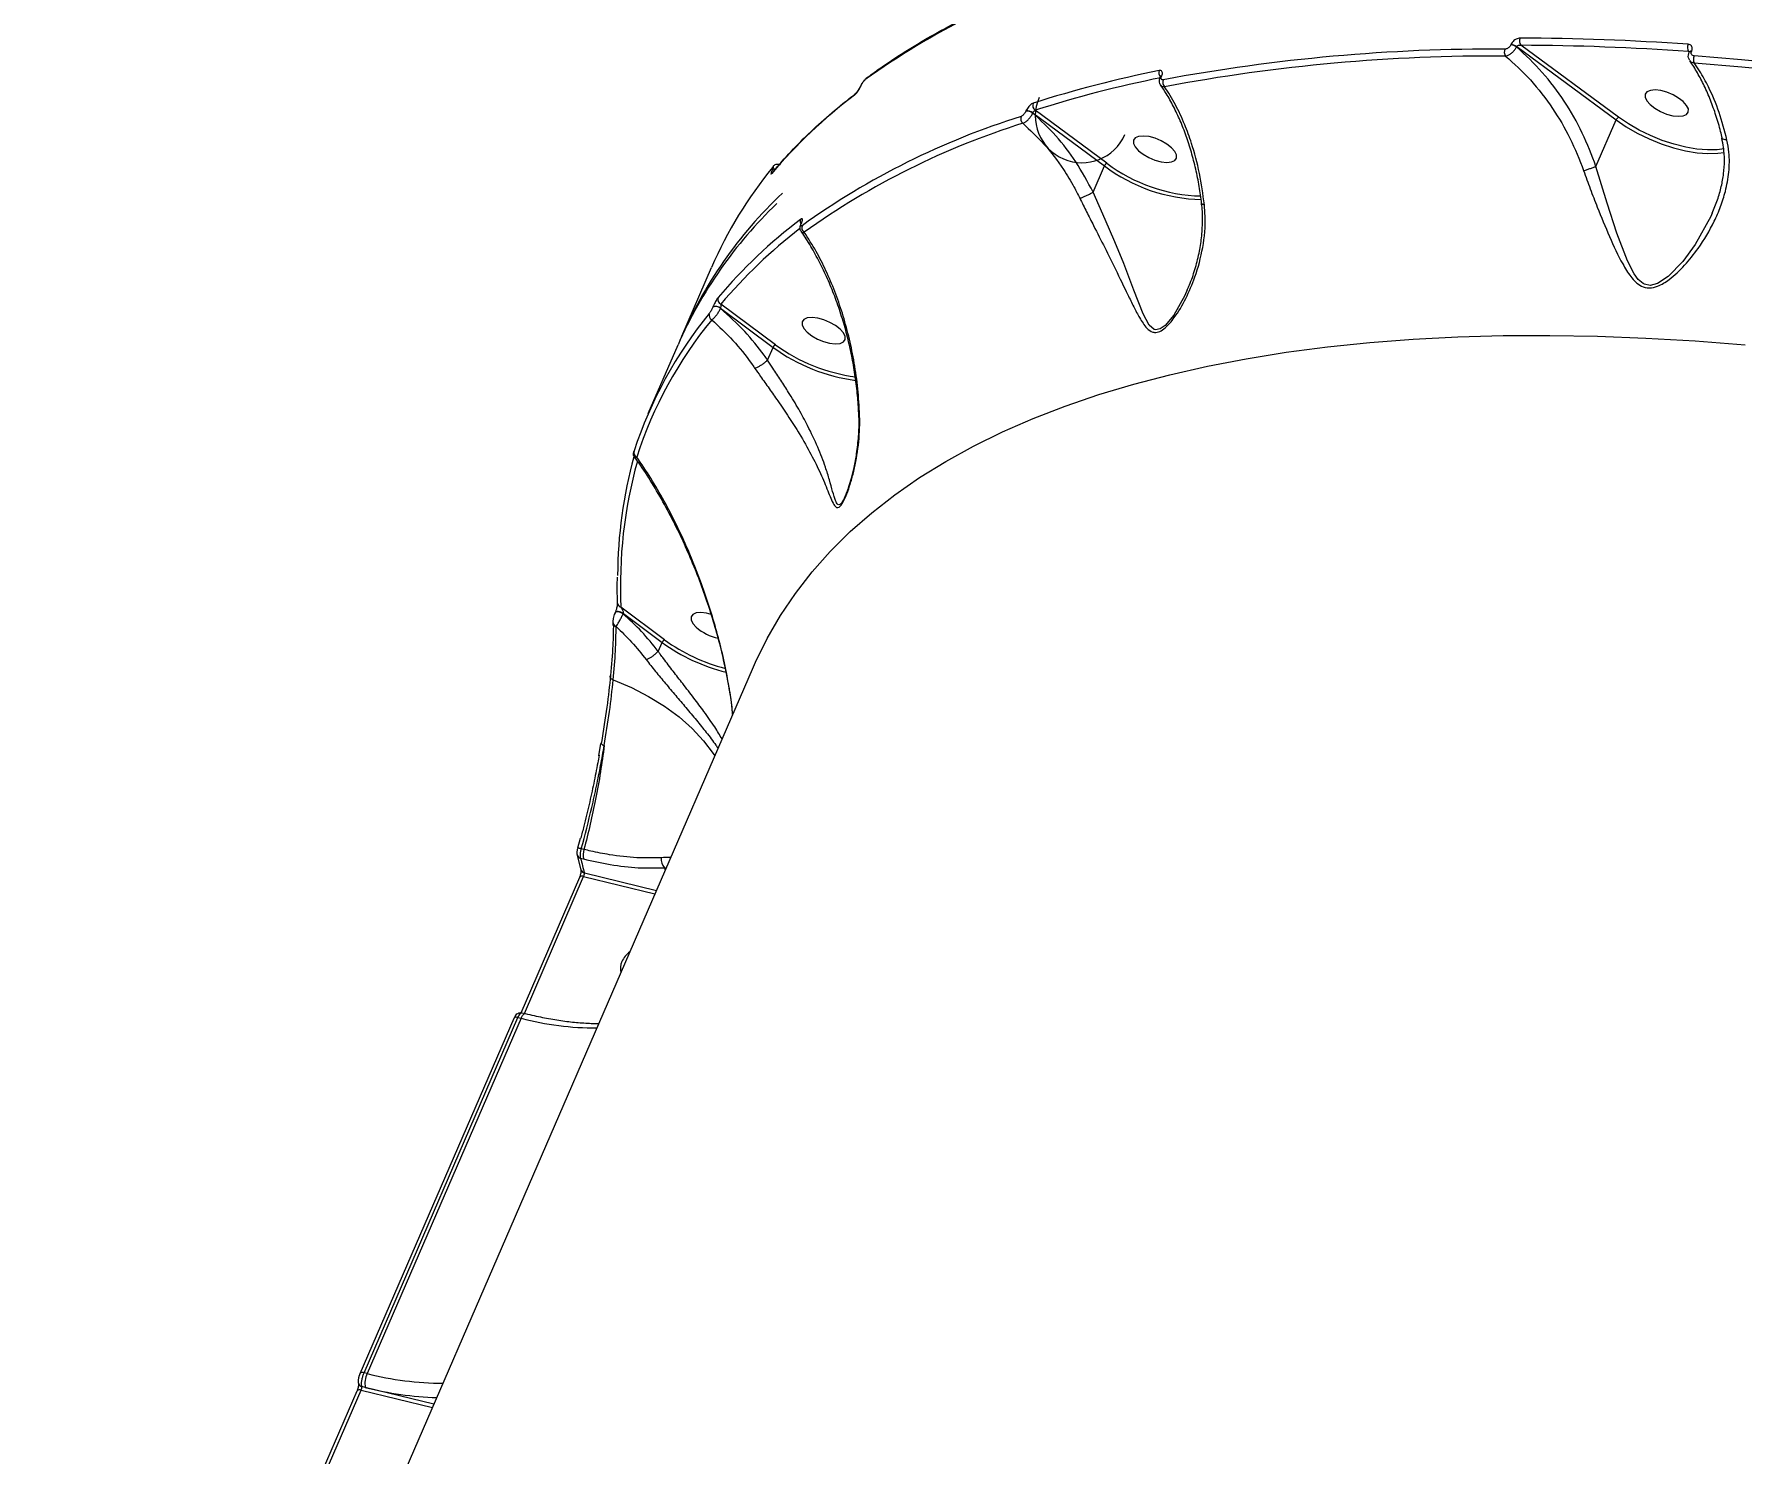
# Model space of a CAD drawing. Header units: millimetres. Extents: x -5517 to 6387, y -5295 to 6147.
# Drawn here: x 2839.9 to 3169.1, y 2253.7 to 2527.4 of the extents above; entities that cross this region are included whole.
import ezdxf

# ---------------------------------------------------------------- set-up
doc = ezdxf.new("R2010")
doc.units = ezdxf.units.MM
for name, color, linetype in [('DIKOM_ОБЪЕКТ', 7, 'Continuous'), ('DIKOM_РАЗМЕР_ЗОНА', 7, 'Continuous'), ('DIKOM_РАЗМЕР_ОБЪЕКТА', 7, 'Continuous')]:
    doc.layers.add(name, color=color, linetype=linetype)
doc.styles.add('style1', font='arial.ttf', dxfattribs={"width": 0.8})
doc.dimstyles.new('1-50', dxfattribs={"dimtxt": 300, "dimasz": 200, "dimexe": 100, "dimexo": 0, "dimgap": 100, "dimtad": 1, "dimtxsty": 'style1', "dimcen": 200, "dimclrd": 7, "dimclre": 7, "dimclrt": 7, "dimadec": 1, "dimazin": 2, "dimtfac": 1, "dimtmove": 0, "dimatfit": 2, "dimfxl": 0, "dimlwd": 25, "dimlwe": 18, "dimarcsym": 0})

# ---------------------------------------------------------------- blocks, each defined once
blk = doc.blocks.new('*D0')
at = {"layer": 'Defpoints', "color": 0, "transparency": 16777216}
for p in [(3079.07, 4135.26), (-4405.35, -2652.69), (-1397.56, -2652.69)]:
    blk.add_point(p, dxfattribs=at)
at = {"layer": 'DIKOM_РАЗМЕР_ОБЪЕКТА', "color": 7, "lineweight": 18, "transparency": 16777216}
for p, q in [((3079.07, 4135.26), (-4505.35, 4135.26)), ((-1397.56, -2652.69), (-4505.35, -2652.69))]:
    blk.add_line(p, q, dxfattribs=at)
at = {"layer": 'DIKOM_РАЗМЕР_ОБЪЕКТА', "color": 7, "lineweight": 25, "transparency": 16777216}
blk.add_line((-4405.35, 3935.26), (-4405.35, -2452.69), dxfattribs=at)
at = {"layer": 'DIKOM_РАЗМЕР_ОБЪЕКТА', "color": 7, "transparency": 16777216}
for points in [[(-4438.68, 3935.26), (-4372.02, 3935.26), (-4405.35, 4135.26)], [(-4438.68, -2452.69), (-4372.02, -2452.69), (-4405.35, -2652.69)]]:
    blk.add_solid(points, dxfattribs=at)
at = {"layer": 'DIKOM_РАЗМЕР_ОБЪЕКТА', "color": 7, "transparency": 16777216, "insert": (-4658.52, 741.29), "char_height": 300, "attachment_point": 5, "rotation": 90, "style": 'style1'}
blk.add_mtext('6800', dxfattribs=at)
blk = doc.blocks.new('*D2')
at = {"layer": 'Defpoints', "color": 0, "transparency": 16777216}
for p in [(4491.49, 3838.97), (-2445.56, 374.31), (4491.49, -4687.8)]:
    blk.add_point(p, dxfattribs=at)
at = {"layer": 'DIKOM_РАЗМЕР_ОБЪЕКТА', "color": 7, "lineweight": 18, "transparency": 16777216}
for p, q in [((4491.49, 3838.97), (4491.49, -4787.8)), ((-2445.56, 374.31), (-2445.56, -4787.8))]:
    blk.add_line(p, q, dxfattribs=at)
at = {"layer": 'DIKOM_РАЗМЕР_ОБЪЕКТА', "color": 7, "lineweight": 25, "transparency": 16777216}
blk.add_line((-2245.56, -4687.8), (4291.49, -4687.8), dxfattribs=at)
at = {"layer": 'DIKOM_РАЗМЕР_ОБЪЕКТА', "color": 7, "transparency": 16777216}
for points in [[(-2245.56, -4654.47), (-2245.56, -4721.14), (-2445.56, -4687.8)], [(4291.49, -4654.47), (4291.49, -4721.14), (4491.49, -4687.8)]]:
    blk.add_solid(points, dxfattribs=at)
at = {"layer": 'DIKOM_РАЗМЕР_ОБЪЕКТА', "color": 7, "transparency": 16777216, "insert": (1022.97, -4434.63), "char_height": 300, "attachment_point": 5, "style": 'style1'}
blk.add_mtext('6900', dxfattribs=at)
blk = doc.blocks.new('*D3')
at = {"layer": 'Defpoints', "color": 0, "transparency": 16777216}
for p in [(6386.85, 4728.17), (-4131.44, -152.69), (6386.85, -5195.35)]:
    blk.add_point(p, dxfattribs=at)
at = {"layer": 'DIKOM_РАЗМЕР_ЗОНА', "color": 7, "lineweight": 18, "transparency": 16777216}
for p, q in [((6386.85, 4728.17), (6386.85, -5295.35)), ((-4131.44, -152.69), (-4131.44, -5295.35))]:
    blk.add_line(p, q, dxfattribs=at)
at = {"layer": 'DIKOM_РАЗМЕР_ЗОНА', "color": 7, "lineweight": 25, "transparency": 16777216}
blk.add_line((-3931.44, -5195.35), (6186.85, -5195.35), dxfattribs=at)
at = {"layer": 'DIKOM_РАЗМЕР_ЗОНА', "color": 7, "transparency": 16777216}
for points in [[(-3931.44, -5162.02), (-3931.44, -5228.69), (-4131.44, -5195.35)], [(6186.85, -5162.02), (6186.85, -5228.69), (6386.85, -5195.35)]]:
    blk.add_solid(points, dxfattribs=at)
at = {"layer": 'DIKOM_РАЗМЕР_ЗОНА', "color": 7, "transparency": 16777216, "insert": (1127.71, -4942.18), "char_height": 300, "attachment_point": 5, "style": 'style1'}
blk.add_mtext('10500', dxfattribs=at)

msp = doc.modelspace()

# ---------------------------------------------------------------- linework, layer by layer
at = {"layer": 'DIKOM_ОБЪЕКТ', "color": 7, "linetype": 'Continuous', "lineweight": 15}
for p, q in [((3124.633, 2525.433), (3124.605, 2525.368)), ((3125.709, 2524.972), (3125.737, 2525.038)), ((3125.737, 2525.038), (3144.905, 2510.905)), ((3145.375, 2511.403), (3126.554, 2525.28)), ((3158.86, 2524.102), (3158.979, 2523.957)), ((3158.979, 2523.955), (3158.999, 2524.001)), ((3159.457, 2524.119), (3159.477, 2524.165)), ((3057.039, 2519.157), (3057.067, 2519.223)), ((3057.273, 2519.31), (3057.302, 2519.376)), ((2999.249, 2517.358), (2999.286, 2517.443)), ((2999.318, 2517.443), (2999.355, 2517.528)), ((3031.136, 2512.618), (3031.116, 2512.573)), ((3032.447, 2512.206), (3032.466, 2512.251)), ((3032.466, 2512.251), (3046.257, 2502.03)), ((3046.727, 2502.527), (3032.907, 2512.77)), ((3141.014, 2501.92), (3144.905, 2510.905)), ((3044.072, 2496.984), (3046.257, 2502.03)), ((2982.237, 2501.285), (2982.225, 2501.258)), ((2987.774, 2490.862), (2987.811, 2490.948)), ((2987.844, 2490.948), (2987.881, 2491.033)), ((2964.786, 2469.208), (2970.527, 2482.462)), ((2970.787, 2474.849), (2970.776, 2474.821)), ((2972.253, 2474.542), (2972.265, 2474.569)), ((2972.265, 2474.569), (2982.381, 2467.032)), ((2982.852, 2467.529), (2972.318, 2475.376)), ((2958.332, 2454.303), (2964.072, 2467.557)), ((2981.324, 2464.594), (2982.381, 2467.032)), ((2981.321, 2464.588), (2981.324, 2464.594)), ((2961.452, 2410.629), (2953.061, 2416.909)), ((2951.55, 2413.431), (2951.544, 2413.899)), ((2951.976, 2415.883), (2951.96, 2415.789)), ((2951.976, 2415.883), (2952.007, 2415.955)), ((2953.485, 2415.648), (2953.516, 2415.72)), ((2953.516, 2415.72), (2960.98, 2410.134)), ((2960.239, 2408.422), (2960.98, 2410.134)), ((2960.235, 2408.416), (2960.239, 2408.422)), ((2862.15, 2136.596), (2978.587, 2405.455)), ((2948.767, 2388.274), (2949.191, 2390.683)), ((2944.726, 2370.524), (2945.234, 2372.402)), ((2945.925, 2370.213), (2945.419, 2370.337)), ((2945.403, 2366.238), (2944.673, 2369.109)), ((2945.288, 2368.519), (2945.837, 2368.385)), ((2933.799, 2338.747), (2945.121, 2364.89)), ((2934.436, 2338.614), (2945.868, 2365.01)), ((2945.868, 2365.01), (2959.611, 2361.64)), ((2959.883, 2362.268), (2946.012, 2365.669)), ((2961.458, 2366.691), (2961.807, 2366.709)), ((2961.458, 2366.691), (2961.605, 2366.244)), ((2902.784, 2269.19), (2932.45, 2337.69)), ((2903.532, 2269.31), (2933.198, 2337.811)), ((2933.804, 2337.662), (2904.138, 2269.162)), ((2933.198, 2337.811), (2933.804, 2337.662)), ((2933.995, 2338.722), (2934.621, 2338.569)), ((2902.784, 2269.19), (2902.78, 2269.178)), ((2904.138, 2269.162), (2903.532, 2269.31)), ((2890.908, 2239.711), (2902.23, 2265.853)), ((2891.546, 2239.577), (2902.978, 2265.973)), ((2902.978, 2265.973), (2916.721, 2262.603)), ((2903.763, 2266.475), (2903.121, 2266.633)), ((2916.993, 2263.231), (2903.763, 2266.475))]:
    msp.add_line(p, q, dxfattribs=at)
at = {"layer": 'DIKOM_ОБЪЕКТ', "color": 7, "linetype": 'Continuous', "lineweight": 15, "flags": 128}
for points in [[(3236.158, 2512.834), (3226.3, 2514.688), (3216.522, 2516.386), (3206.832, 2517.927), (3197.236, 2519.308), (3187.741, 2520.53), (3178.354, 2521.592), (3169.08, 2522.492), (3159.927, 2523.231)], [(3159.976, 2521.887), (3169.109, 2521.15), (3178.362, 2520.252), (3187.729, 2519.193), (3197.203, 2517.973), (3206.778, 2516.595), (3216.446, 2515.058), (3226.202, 2513.363), (3236.039, 2511.513)], [(3151.465, 2513.843), (3152.364, 2513.143), (3153.448, 2512.523), (3154.631, 2512.034), (3155.816, 2511.714), (3156.908, 2511.59), (3157.817, 2511.672), (3158.471, 2511.953), (3158.816, 2512.41), (3158.825, 2513.007), (3158.496, 2513.695), (3157.856, 2514.418), (3156.958, 2515.117), (3155.873, 2515.737), (3154.69, 2516.226), (3153.505, 2516.546), (3152.413, 2516.67), (3151.504, 2516.588), (3150.85, 2516.307), (3150.505, 2515.85), (3150.496, 2515.253), (3150.825, 2514.566), (3151.465, 2513.843)], [(3144.905, 2510.905), (3146.858, 2509.584), (3148.989, 2508.359), (3151.248, 2507.259), (3153.583, 2506.311), (3155.939, 2505.536), (3158.261, 2504.952), (3160.495, 2504.573), (3162.588, 2504.407), (3164.491, 2504.46), (3165.725, 2504.633)], [(3165.711, 2505.351), (3164.366, 2505.153), (3162.521, 2505.102), (3160.491, 2505.262), (3158.325, 2505.63), (3156.074, 2506.196), (3153.789, 2506.948), (3151.525, 2507.868), (3149.334, 2508.934), (3147.268, 2510.121), (3145.375, 2511.403)], [(3052.817, 2504.967), (3053.716, 2504.268), (3054.8, 2503.648), (3055.983, 2503.159), (3057.168, 2502.839), (3058.26, 2502.715), (3059.169, 2502.797), (3059.823, 2503.078), (3060.168, 2503.535), (3060.177, 2504.132), (3059.848, 2504.819), (3059.208, 2505.542), (3058.31, 2506.242), (3057.225, 2506.862), (3056.042, 2507.351), (3054.857, 2507.671), (3053.765, 2507.795), (3052.856, 2507.713), (3052.202, 2507.432), (3051.857, 2506.975), (3051.848, 2506.378), (3052.177, 2505.69), (3052.817, 2504.967)], [(2982.274, 2500.777), (2982.24, 2500.733), (2982.153, 2500.581)], [(2982.403, 2501.936), (2982.371, 2501.893), (2982.289, 2501.747)], [(3163.405, 2492.925), (3163.174, 2492.275), (3160.171, 2486.859), (3157.764, 2483.568), (3154.944, 2480.691), (3152.865, 2479.324), (3151.449, 2478.975), (3150.363, 2479.198), (3150.1, 2479.334), (3149.141, 2480.152), (3148.371, 2481.217), (3147.111, 2483.695), (3145.059, 2489.053), (3143.162, 2494.863), (3142.071, 2498.359), (3141.012, 2501.917), (3141.012, 2501.918), (3141.012, 2501.918)], [(3062.21, 2478.154), (3061.751, 2477.02), (3059.611, 2473.243), (3057.996, 2471.28), (3057.026, 2470.586), (3056.134, 2470.431), (3056.123, 2470.433), (3055.878, 2470.499), (3054.895, 2471.342), (3053.745, 2473.484), (3051.935, 2478.041), (3049.974, 2483.195), (3048.266, 2487.371), (3046.393, 2491.726), (3045.234, 2494.347), (3044.069, 2496.977), (3044.068, 2496.979), (3044.068, 2496.979)], [(2988.941, 2469.97), (2989.839, 2469.27), (2990.924, 2468.65), (2992.106, 2468.161), (2993.292, 2467.841), (2994.383, 2467.717), (2995.293, 2467.799), (2995.947, 2468.08), (2996.292, 2468.537), (2996.3, 2469.134), (2995.971, 2469.822), (2995.332, 2470.545), (2994.433, 2471.244), (2993.349, 2471.864), (2992.166, 2472.354), (2990.98, 2472.673), (2989.889, 2472.797), (2988.979, 2472.715), (2988.326, 2472.434), (2987.98, 2471.977), (2987.972, 2471.38), (2988.301, 2470.693), (2988.941, 2469.97)], [(2978.587, 2405.455), (2978.968, 2406.32), (2981.216, 2410.896), (2983.787, 2415.326), (2986.679, 2419.606), (2989.89, 2423.731), (2993.417, 2427.698), (2997.256, 2431.503), (3001.403, 2435.143), (3005.856, 2438.614), (3010.609, 2441.912), (3015.659, 2445.036), (3021, 2447.981), (3026.628, 2450.746), (3032.538, 2453.327), (3038.723, 2455.723), (3045.178, 2457.93), (3051.898, 2459.948), (3058.875, 2461.773), (3066.104, 2463.405), (3073.578, 2464.842), (3081.29, 2466.082), (3089.232, 2467.125), (3097.397, 2467.969), (3105.778, 2468.613), (3114.366, 2469.058), (3123.154, 2469.302), (3132.134, 2469.346), (3141.298, 2469.189), (3150.636, 2468.831), (3160.14, 2468.273), (3169.801, 2467.516)], [(2951.544, 2413.9), (2951.541, 2413.957), (2951.541, 2413.958)], [(2953.485, 2415.648), (2953.258, 2415.793), (2953.001, 2415.914), (2952.736, 2416), (2952.483, 2416.045), (2952.264, 2416.044), (2952.095, 2415.998), (2951.991, 2415.911), (2951.976, 2415.883)], [(2953.516, 2415.72), (2953.289, 2415.865), (2953.032, 2415.986), (2952.767, 2416.072), (2952.514, 2416.117), (2952.295, 2416.116), (2952.126, 2416.07), (2952.022, 2415.983), (2952.008, 2415.956)], [(2970.455, 2415.555), (2969.58, 2415.775), (2968.488, 2415.898), (2967.579, 2415.817), (2966.925, 2415.536), (2966.58, 2415.078), (2966.571, 2414.482), (2966.9, 2413.794), (2967.54, 2413.071)], [(2951.564, 2402.928), (2951.402, 2402.998), (2951.26, 2403.086), (2951.144, 2403.189), (2951.057, 2403.302), (2951.003, 2403.421), (2950.983, 2403.544), (2950.998, 2403.665), (2951.048, 2403.78)], [(2951.564, 2402.928), (2955.067, 2401.436), (2958.371, 2399.734), (2961.444, 2397.84), (2964.254, 2395.772), (2966.775, 2393.55), (2968.982, 2391.197), (2970.851, 2388.737), (2971.151, 2388.284)], [(2944.774, 2370.511), (2944.772, 2370.511), (2944.768, 2370.512)], [(2945.868, 2365.01), (2945.696, 2365.044), (2945.537, 2365.057), (2945.396, 2365.049), (2945.278, 2365.021), (2945.189, 2364.974), (2945.13, 2364.909), (2945.121, 2364.89)], [(2933.198, 2337.811), (2933.026, 2337.844), (2932.867, 2337.857), (2932.727, 2337.85), (2932.609, 2337.822), (2932.519, 2337.775), (2932.461, 2337.711), (2932.45, 2337.69)], [(2933.804, 2337.662), (2933.95, 2337.964), (2934.103, 2338.215), (2934.258, 2338.404), (2934.409, 2338.526), (2934.549, 2338.574), (2934.62, 2338.569)], [(2903.532, 2269.31), (2903.36, 2269.344), (2903.201, 2269.357), (2903.06, 2269.349), (2902.943, 2269.322), (2902.853, 2269.275), (2902.795, 2269.21), (2902.784, 2269.19)], [(2902.978, 2265.973), (2902.805, 2266.007), (2902.646, 2266.02), (2902.505, 2266.013), (2902.387, 2265.985), (2902.298, 2265.937), (2902.24, 2265.872), (2902.23, 2265.853)]]:
    msp.add_lwpolyline(points, dxfattribs=at)
at = {"layer": 'DIKOM_ОБЪЕКТ', "color": 7, "linetype": 'Continuous', "lineweight": 15}
for centre, radius, start, end in [((3086.687, 2398.002), 148.478, 107.35894, 125.64401), ((3124.504, 2523.346), 2.025, 53.46644, 87.14444), ((3124.532, 2523.411), 2.025, 53.46644, 87.14444), ((3127.657, 2526.113), 1.383, 156.2538, 217.06151), ((3124.634, 2033.812), 492.861, 86.0279, 89.79566), ((3124.8, 2033.615), 491.668, 86.0277, 89.79562), ((3160.128, 2524.876), 1.486, 155.64101, 211.39088), ((3121.503, 2177.208), 347.355, 89.67725, 100.60468), ((3121.636, 2176.641), 346.576, 89.67713, 100.60496), ((3124.75, 2524.002), 1.404, 156.70934, 214.28479), ((3159.342, 2523.675), 0.459, 75.52922, 142.31569), ((3159.362, 2523.723), 0.456, 75.42127, 142.92237), ((3161.329, 2522.61), 1.534, 156.10804, 208.08903), ((3000.88, 2518.357), 0.781, 126.70153, 156.89158), ((3101.998, 2295.408), 229.492, 101.34961, 107.62251), ((3102.217, 2294.575), 228.939, 101.34967, 107.62275), ((3057.985, 2519.955), 1.237, 158.30052, 220.11178), ((3057.298, 2519.015), 0.296, 94.78235, 151.11988), ((3057.326, 2519.083), 0.294, 94.66658, 152.2048), ((3058.722, 2518.171), 1.232, 158.10925, 225.19733), ((3057.287, 2437.25), 98.264, 127.06692, 139.87216), ((2998.775, 2515.353), 0.779, 126.82376, 156.93192), ((2999.441, 2517.273), 0.21, 125.70745, 157.27208), ((2999.49, 2517.347), 0.226, 126.71879, 154.31903), ((3041.942, 2511.633), 9, 156.58356, 336.58356), ((3031.356, 2510.85), 1.74, 51.19994, 97.93303), ((3031.376, 2510.895), 1.74, 51.20145, 97.93153), ((3033.609, 2513.704), 1.169, 158.62385, 233.04398), ((3074.494, 2369.838), 148.484, 107.35948, 125.64386), ((3074.73, 2368.836), 148.153, 107.35914, 125.64393), ((3031.282, 2511.135), 1.17, 158.74172, 229.82047), ((3145.764, 2510.564), 0.925, 114.93951, 158.35139), ((3065.736, 2527.937), 32.413, 233.06085, 268.65221), ((3065.722, 2527.943), 31.73, 233.22738, 268.37362), ((3046.239, 2449.515), 82.571, 140.75941, 156.48317), ((2982.608, 2500.749), 0.637, 75.45463, 126.94745), ((2982.622, 2500.772), 0.642, 74.85743, 126.86323), ((3042.235, 2435.339), 84.527, 133.37891, 156.98947), ((3042.217, 2433.177), 85.374, 133.83696, 156.25246), ((3046.914, 2413.324), 98.253, 127.06619, 139.87289), ((3047.078, 2412.38), 97.763, 127.50938, 139.88099), ((2988.617, 2491.354), 0.996, 158.14544, 211.01838), ((2987.964, 2490.779), 0.207, 125.50539, 156.28279), ((2988.004, 2490.862), 0.21, 125.73451, 157.17042), ((2988.964, 2490.133), 1.065, 159.56945, 237.68844), ((2972.741, 2476.298), 1.015, 159.92096, 245.3821), ((3033.347, 2421.809), 81.744, 140.69628, 162.00356), ((3033.678, 2420.688), 81.566, 140.69674, 162.00339), ((2971.036, 2473.24), 1.005, 159.70847, 241.83187), ((2971.3, 2473.548), 1.377, 46.1779, 112.37185), ((2971.312, 2473.575), 1.377, 46.17583, 112.37392), ((3002.839, 2495.077), 34.713, 233.8895, 262.54968), ((3002.7, 2494.749), 33.689, 233.90149, 262.43014), ((2956.467, 2446.738), 0.924, 159.31655, 246.77663), ((3040.998, 2422.555), 88.596, 164.69198, 179.67054), ((3042.499, 2421.178), 89.54, 164.50171, 182.73224), ((2953.303, 2417.763), 0.887, 184.4369, 254.14144), ((2952.398, 2414.009), 0.86, 187.31539, 250.8822), ((2973.708, 2420.166), 9.401, 229.00181, 258.22359), ((2981.94, 2439.177), 35.817, 234.18279, 256.09206), ((2981.787, 2438.822), 34.761, 234.19722, 255.69168), ((2949.403, 2390.697), 0.17, 131.1171, 185.84684), ((2949.947, 2391.031), 0.796, 206.22203, 261.94133), ((2927.304, 2304.428), 68.353, 74.63219, 75.19209), ((2945.471, 2369.325), 0.827, 195.18595, 257.17362), ((3079.432, 2401.096), 138.043, 193.64994, 194.87043), ((2949.514, 2369.124), 3.751, 163.12168, 191.36909), ((2963.316, 2368.387), 2.516, 174.43018, 222.40276), ((2946.192, 2366.473), 0.823, 196.55978, 257.3769), ((2956.384, 2347.191), 3.449, 155.96301, 192.86388), ((2957.414, 2346.698), 4.591, 125.2578, 155.5686), ((2948.544, 2394.797), 59.006, 255.53358, 269.87666), ((2908.261, 2267.218), 4.558, 154.76012, 189.37428), ((2918.878, 2326.301), 59.01, 255.53434, 269.87636), ((2903.301, 2267.436), 0.823, 196.49321, 257.38279), ((2919.534, 2328.047), 63.559, 255.63328, 268.2114)]:
    msp.add_arc(centre, radius, start, end, dxfattribs=at)
for points, knots in [([(3000.413, 2518.983), (3001.221, 2519.573), (3003.562, 2521.279), (3007.639, 2523.984), (3012.726, 2527.044), (3018.075, 2529.942), (3023.678, 2532.679), (3029.532, 2535.251), (3035.526, 2537.614), (3040.01, 2539.205), (3042.438, 2540.008), (3042.822, 2540.134)], [0, 0, 0, 0, 0.0688579, 0.1994188, 0.330021, 0.4606746, 0.5913705, 0.7221011, 0.8528596, 0.9767795, 1, 1, 1, 1]), ([(3124.605, 2525.368), (3124.558, 2525.279), (3124.465, 2525.102), (3124.234, 2524.865), (3123.965, 2524.683), (3123.694, 2524.576), (3123.532, 2524.563), (3123.46, 2524.558)], [0, 0, 0, 0, 0.2040522, 0.4080034, 0.6135697, 0.8265319, 1, 1, 1, 1]), ([(3126.391, 2526.67), (3126.279, 2526.662), (3126.028, 2526.643), (3125.609, 2526.476), (3125.197, 2526.196), (3124.845, 2525.837), (3124.704, 2525.568), (3124.633, 2525.433)], [0, 0, 0, 0, 0.1742059, 0.3896, 0.595839, 0.7978969, 1, 1, 1, 1]), ([(3125.737, 2525.038), (3125.758, 2525.074), (3125.783, 2525.119), (3125.862, 2525.194), (3125.976, 2525.264), (3126.169, 2525.313), (3126.369, 2525.32), (3126.496, 2525.292), (3126.554, 2525.28)], [0, 0, 0, 0, 0.1445061, 0.1755142, 0.3625658, 0.5709221, 0.8045885, 1, 1, 1, 1]), ([(3159.477, 2524.165), (3159.51, 2524.256), (3159.595, 2524.487), (3159.597, 2524.846), (3159.453, 2525.18), (3159.174, 2525.419), (3158.908, 2525.466), (3158.774, 2525.489)], [0, 0, 0, 0, 0.1407814, 0.3552995, 0.5700469, 0.7849471, 1, 1, 1, 1]), ([(3123.589, 2523.211), (3123.715, 2523.239), (3123.998, 2523.3), (3124.485, 2523.564), (3124.98, 2523.962), (3125.42, 2524.45), (3125.612, 2524.798), (3125.709, 2524.972)], [0, 0, 0, 0, 0.1700794, 0.3808063, 0.5867047, 0.7931097, 1, 1, 1, 1]), ([(3123.589, 2523.211), (3125.221, 2521.733), (3128.529, 2518.737), (3132.661, 2513.327), (3136.167, 2507.443), (3137.807, 2503.244), (3138.637, 2501.118)], [0, 0, 0, 0, 0.2536067, 0.5139746, 0.7539736, 1, 1, 1, 1]), ([(3141.014, 2501.92), (3140.19, 2504.095), (3138.522, 2508.503), (3134.982, 2514.6), (3130.755, 2520.277), (3127.405, 2523.394), (3125.709, 2524.972)], [0, 0, 0, 0, 0.2419682, 0.4901379, 0.7417774, 1, 1, 1, 1]), ([(3159.103, 2522.327), (3159.01, 2522.496), (3158.825, 2522.831), (3158.796, 2523.416), (3158.922, 2523.775), (3158.985, 2523.952)], [0, 0, 0, 0, 0.3395677, 0.674028, 1, 1, 1, 1]), ([(3158.86, 2524.102), (3158.906, 2524.093), (3158.995, 2524.076), (3159.051, 2524.018), (3159.078, 2523.99)], [0, 0, 0, 0, 0.5206785, 1, 1, 1, 1]), ([(3158.995, 2523.997), (3159.006, 2524.023), (3159.032, 2524.084), (3159.025, 2524.113), (3159.028, 2524.101), (3159.028, 2524.1)], [0, 0, 0, 0, 0.3959746, 0.9366767, 1, 1, 1, 1]), ([(3165.341, 2507.356), (3165.247, 2507.784), (3164.915, 2509.301), (3164.172, 2511.768), (3163.123, 2514.723), (3161.923, 2517.486), (3160.583, 2519.997), (3159.63, 2521.605), (3159.102, 2522.295), (3159.09, 2522.31)], [0, 0, 0, 0, 0.0726491, 0.2575505, 0.4429501, 0.6281544, 0.8126406, 0.996022, 1, 1, 1, 1]), ([(3159.109, 2522.321), (3159.112, 2522.314), (3159.173, 2522.165), (3159.461, 2521.981), (3159.804, 2521.919), (3159.976, 2521.887)], [0, 0, 0, 0, 0.0230356, 0.5112981, 1, 1, 1, 1]), ([(3159.927, 2523.231), (3159.838, 2523.247), (3159.659, 2523.278), (3159.473, 2523.439), (3159.377, 2523.662), (3159.378, 2523.902), (3159.434, 2524.058), (3159.457, 2524.119)], [0, 0, 0, 0, 0.214266, 0.4284114, 0.6429114, 0.8577008, 1, 1, 1, 1]), ([(3166.274, 2507.016), (3165.8, 2508.82), (3164.84, 2512.47), (3162.972, 2516.868), (3161.291, 2519.949), (3160.317, 2521.384), (3159.976, 2521.887)], [0, 0, 0, 0, 0.3181914, 0.643964, 0.8752526, 1, 1, 1, 1]), ([(2999.355, 2517.528), (2999.393, 2517.609), (2999.468, 2517.77), (2999.617, 2518.022), (2999.781, 2518.262), (2999.961, 2518.485), (3000.088, 2518.607), (3000.152, 2518.656), (3000.161, 2518.664)], [0, 0, 0, 0, 0.1673328, 0.3344629, 0.5091322, 0.7130778, 0.9577496, 1, 1, 1, 1]), ([(2999.619, 2518.057), (2999.677, 2518.149), (2999.835, 2518.397), (3000.09, 2518.72), (3000.322, 2518.883), (3000.434, 2518.963)], [0, 0, 0, 0, 0.2340139, 0.6270472, 1, 1, 1, 1]), ([(3057.302, 2519.376), (3057.33, 2519.447), (3057.413, 2519.657), (3057.458, 2519.981), (3057.377, 2520.271), (3057.167, 2520.439), (3056.946, 2520.421), (3056.835, 2520.412)], [0, 0, 0, 0, 0.1082871, 0.3204469, 0.5430802, 0.7715795, 1, 1, 1, 1]), ([(3057.122, 2517.621), (3057.086, 2517.661), (3056.951, 2517.811), (3056.866, 2518.169), (3056.868, 2518.641), (3056.943, 2518.98), (3057.038, 2519.153), (3057.041, 2519.158)], [0, 0, 0, 0, 0.0969753, 0.3685555, 0.6512468, 0.989178, 1, 1, 1, 1]), ([(3057.063, 2519.22), (3057.074, 2519.243), (3057.104, 2519.31), (3057.118, 2519.376), (3057.118, 2519.384), (3057.119, 2519.388)], [0, 0, 0, 0, 0.2300713, 0.6549772, 1, 1, 1, 1]), ([(3057.578, 2518.631), (3057.506, 2518.625), (3057.36, 2518.614), (3057.222, 2518.723), (3057.17, 2518.913), (3057.2, 2519.124), (3057.255, 2519.262), (3057.273, 2519.31)], [0, 0, 0, 0, 0.2288209, 0.4578793, 0.6785437, 0.8883403, 1, 1, 1, 1]), ([(2982.274, 2500.777), (2982.874, 2501.48), (2984.608, 2503.516), (2987.689, 2506.773), (2991.61, 2510.496), (2995.177, 2513.548), (2997.479, 2515.333), (2998.302, 2515.972)], [0, 0, 0, 0, 0.1293358, 0.373967, 0.6186896, 0.8635477, 1, 1, 1, 1]), ([(2998.058, 2515.658), (2998.072, 2515.669), (2998.171, 2515.746), (2998.37, 2515.943), (2998.656, 2516.299), (2998.913, 2516.678), (2999.144, 2517.069), (2999.26, 2517.318), (2999.318, 2517.443)], [0, 0, 0, 0, 0.039217, 0.2871967, 0.4951627, 0.6709803, 0.8352832, 1, 1, 1, 1]), ([(2998.309, 2515.977), (2998.311, 2515.979), (2998.32, 2515.986), (2998.415, 2516.072), (2998.588, 2516.268), (2998.816, 2516.575), (2999.026, 2516.913), (2999.169, 2517.178), (2999.225, 2517.306), (2999.245, 2517.354)], [0, 0, 0, 0, 0.0560905, 0.1967628, 0.3852758, 0.6124149, 0.7808341, 0.9188529, 1, 1, 1, 1]), ([(2999.288, 2517.444), (2999.295, 2517.46), (2999.355, 2517.614), (2999.472, 2517.836), (2999.589, 2518.012), (2999.619, 2518.057)], [0, 0, 0, 0, 0.0783894, 0.7676774, 1, 1, 1, 1]), ([(3064.997, 2494.785), (3064.853, 2495.879), (3064.555, 2498.139), (3063.886, 2501.445), (3063.05, 2504.707), (3062.048, 2507.819), (3060.897, 2510.762), (3059.603, 2513.498), (3058.335, 2515.795), (3057.454, 2517.066), (3057.092, 2517.588)], [0, 0, 0, 0, 0.1220128, 0.2519322, 0.382715, 0.5141358, 0.6451703, 0.776587, 0.9081107, 1, 1, 1, 1]), ([(3057.115, 2517.608), (3057.199, 2517.515), (3057.373, 2517.321), (3057.689, 2517.305), (3057.854, 2517.297)], [0, 0, 0, 0, 0.4805136, 1, 1, 1, 1]), ([(3065.526, 2494.54), (3065.244, 2496.58), (3064.673, 2500.709), (3063.292, 2505.831), (3061.697, 2510.218), (3059.986, 2513.938), (3058.568, 2516.172), (3057.854, 2517.297)], [0, 0, 0, 0, 0.2308623, 0.4671764, 0.6265692, 0.8119928, 1, 1, 1, 1]), ([(3031.116, 2512.573), (3031.087, 2512.51), (3031.013, 2512.353), (3030.843, 2512.098), (3030.625, 2511.846), (3030.394, 2511.649), (3030.259, 2511.589), (3030.192, 2511.559)], [0, 0, 0, 0, 0.1422809, 0.3570946, 0.5715706, 0.7857183, 1, 1, 1, 1]), ([(3030.527, 2510.241), (3030.665, 2510.298), (3030.94, 2510.412), (3031.416, 2510.794), (3031.871, 2511.282), (3032.227, 2511.778), (3032.384, 2512.084), (3032.447, 2512.206)], [0, 0, 0, 0, 0.2142515, 0.4283367, 0.6427424, 0.8576369, 1, 1, 1, 1]), ([(3032.521, 2514.13), (3032.419, 2514.086), (3032.216, 2513.997), (3031.869, 2513.702), (3031.542, 2513.325), (3031.289, 2512.944), (3031.179, 2512.711), (3031.136, 2512.618)], [0, 0, 0, 0, 0.2150434, 0.4299864, 0.6447203, 0.8592199, 1, 1, 1, 1]), ([(3044.072, 2496.984), (3043.006, 2498.964), (3040.921, 2502.841), (3036.975, 2507.993), (3033.968, 2510.79), (3032.447, 2512.206)], [0, 0, 0, 0, 0.3403187, 0.666049, 1, 1, 1, 1]), ([(3032.466, 2512.251), (3032.481, 2512.282), (3032.517, 2512.36), (3032.598, 2512.489), (3032.703, 2512.618), (3032.812, 2512.721), (3032.875, 2512.754), (3032.907, 2512.77)], [0, 0, 0, 0, 0.1406979, 0.3552442, 0.5699384, 0.7849769, 1, 1, 1, 1]), ([(3030.527, 2510.241), (3031.93, 2508.936), (3034.77, 2506.293), (3037.981, 2502.022), (3040.174, 2498.444), (3041.144, 2496.525), (3041.515, 2495.792)], [0, 0, 0, 0, 0.3247068, 0.6574787, 0.8690031, 1, 1, 1, 1]), ([(3138.637, 2501.118), (3139.058, 2499.941), (3139.907, 2497.57), (3141.573, 2493.278), (3143.625, 2488.311), (3145.699, 2483.829), (3147.414, 2481.013), (3148.632, 2479.612), (3149.778, 2478.742), (3151.252, 2478.368), (3153.17, 2478.812), (3155.554, 2480.305), (3158.193, 2482.842), (3161.18, 2486.586), (3163.469, 2490.433), (3165.084, 2494.176), (3166.091, 2497.341), (3166.724, 2500.846), (3166.794, 2504.186), (3166.419, 2506.231), (3166.274, 2507.016)], [0, 0, 0, 0, 0.0563549, 0.113614, 0.2103714, 0.3099847, 0.3619809, 0.3883026, 0.4153394, 0.445739, 0.474099, 0.5167982, 0.5802335, 0.6452968, 0.7405615, 0.7897119, 0.8388451, 0.8993615, 0.9613626, 1, 1, 1, 1]), ([(3163.438, 2492.918), (3163.789, 2493.759), (3164.495, 2495.447), (3165.207, 2497.997), (3165.675, 2500.542), (3165.821, 2503.065), (3165.714, 2505.363), (3165.404, 2506.775), (3165.277, 2507.354)], [0, 0, 0, 0, 0.1805222, 0.3623232, 0.529179, 0.7047134, 0.8790244, 1, 1, 1, 1]), ([(3166.274, 2507.016), (3166.242, 2507.018), (3166.114, 2507.025), (3165.836, 2507.063), (3165.519, 2507.168), (3165.441, 2507.307), (3165.404, 2507.374)], [0, 0, 0, 0, 0.0684509, 0.2680984, 0.6503402, 1, 1, 1, 1]), ([(2982.407, 2501.933), (2982.427, 2501.96), (2982.492, 2502.047), (2982.657, 2502.197), (2982.944, 2502.352), (2983.285, 2502.403), (2983.6, 2502.36), (2983.76, 2502.249), (2983.82, 2502.207)], [0, 0, 0, 0, 0.0811337, 0.2662343, 0.4630236, 0.6589593, 0.8729996, 1, 1, 1, 1]), ([(3046.727, 2502.527), (3046.716, 2502.523), (3046.694, 2502.516), (3046.635, 2502.488), (3046.545, 2502.425), (3046.431, 2502.31), (3046.327, 2502.172), (3046.28, 2502.077), (3046.257, 2502.03)], [0, 0, 0, 0, 0.0701223, 0.1413519, 0.3559558, 0.570624, 0.7853004, 1, 1, 1, 1]), ([(2982.225, 2501.258), (2982.199, 2501.197), (2982.114, 2500.998), (2982.01, 2500.71), (2981.965, 2500.49), (2982.007, 2500.427), (2982.105, 2500.53), (2982.153, 2500.581)], [0, 0, 0, 0, 0.0931525, 0.3039228, 0.5302463, 0.7651837, 1, 1, 1, 1]), ([(2982.289, 2501.747), (2982.321, 2501.782), (2982.386, 2501.852), (2982.414, 2501.81), (2982.383, 2501.661), (2982.312, 2501.463), (2982.254, 2501.326), (2982.237, 2501.285)], [0, 0, 0, 0, 0.2336446, 0.467288, 0.6955282, 0.9086886, 1, 1, 1, 1]), ([(2982.272, 2500.774), (2982.271, 2500.773), (2982.269, 2500.771), (2982.274, 2500.777), (2982.277, 2500.781)], [0, 0, 0, 0, 0.3490578, 1, 1, 1, 1]), ([(3138.637, 2501.118), (3138.696, 2501.136), (3138.867, 2501.189), (3139.255, 2501.314), (3139.82, 2501.501), (3140.468, 2501.722), (3140.831, 2501.853), (3141.012, 2501.918)], [0, 0, 0, 0, 0.0873359, 0.2536191, 0.5024067, 0.7512232, 1, 1, 1, 1]), ([(3141.012, 2501.918), (3141.012, 2501.918), (3141.013, 2501.918), (3141.013, 2501.919), (3141.014, 2501.92), (3141.014, 2501.92)], [0, 0, 0, 0, 0.3834146, 0.8929716, 1, 1, 1, 1]), ([(3041.515, 2495.792), (3041.538, 2495.798), (3041.63, 2495.825), (3041.887, 2495.911), (3042.347, 2496.093), (3042.955, 2496.371), (3043.566, 2496.682), (3043.901, 2496.88), (3044.068, 2496.979)], [0, 0, 0, 0, 0.0381138, 0.14919, 0.3619099, 0.5746039, 0.7872973, 1, 1, 1, 1]), ([(3041.515, 2495.792), (3041.948, 2494.92), (3042.822, 2493.159), (3044.456, 2489.952), (3046.36, 2486.205), (3048.601, 2481.687), (3050.422, 2477.898), (3051.904, 2474.838), (3053.084, 2472.602), (3054.223, 2470.824), (3055.261, 2470.045), (3056.115, 2469.882), (3056.916, 2470.023), (3058.274, 2470.961), (3060.075, 2473.096), (3062.035, 2476.451), (3063.962, 2480.99), (3065.378, 2486.317), (3065.814, 2491.055), (3065.586, 2493.814), (3065.526, 2494.54)], [0, 0, 0, 0, 0.0440625, 0.0889572, 0.1624871, 0.2382056, 0.3352455, 0.3852649, 0.4352597, 0.4935511, 0.5321346, 0.5402096, 0.5665597, 0.5927406, 0.6382717, 0.7076013, 0.7787233, 0.8710035, 0.9660347, 1, 1, 1, 1]), ([(3044.068, 2496.979), (3044.069, 2496.98), (3044.07, 2496.981), (3044.071, 2496.983), (3044.072, 2496.984)], [0, 0, 0, 0, 0.6156322, 1, 1, 1, 1]), ([(3062.229, 2478.148), (3062.374, 2478.459), (3062.952, 2479.701), (3063.737, 2482.061), (3064.529, 2485.1), (3065.039, 2488.224), (3065.203, 2491.304), (3065.169, 2493.519), (3064.987, 2494.65), (3064.967, 2494.769)], [0, 0, 0, 0, 0.0610647, 0.2441536, 0.4363404, 0.6128015, 0.8002337, 0.9789887, 1, 1, 1, 1]), ([(3065.526, 2494.54), (3065.475, 2494.549), (3065.326, 2494.573), (3065.118, 2494.644), (3064.981, 2494.721), (3065.01, 2494.781), (3065.012, 2494.786)], [0, 0, 0, 0, 0.1661803, 0.4828742, 0.9565472, 1, 1, 1, 1]), ([(2987.784, 2489.417), (2987.741, 2489.477), (2987.636, 2489.624), (2987.576, 2489.904), (2987.576, 2490.225), (2987.641, 2490.539), (2987.746, 2490.777), (2987.797, 2490.892)], [0, 0, 0, 0, 0.1328747, 0.3268358, 0.5192038, 0.7682125, 1, 1, 1, 1]), ([(2987.881, 2491.033), (2987.904, 2491.09), (2987.986, 2491.286), (2988.062, 2491.564), (2988.059, 2491.789), (2987.949, 2491.882), (2987.784, 2491.78), (2987.693, 2491.724)], [0, 0, 0, 0, 0.0796308, 0.2756946, 0.4707609, 0.7105423, 1, 1, 1, 1]), ([(2987.966, 2490.504), (2987.905, 2490.468), (2987.796, 2490.403), (2987.727, 2490.466), (2987.727, 2490.609), (2987.776, 2490.785), (2987.828, 2490.91), (2987.844, 2490.948)], [0, 0, 0, 0, 0.3025258, 0.534638, 0.7254603, 0.9170659, 1, 1, 1, 1]), ([(2998.863, 2454.734), (2998.853, 2455.002), (2998.8, 2456.481), (2998.53, 2459.153), (2998.047, 2462.756), (2997.37, 2466.356), (2996.517, 2469.941), (2995.483, 2473.482), (2994.275, 2476.951), (2992.896, 2480.314), (2991.361, 2483.538), (2989.669, 2486.539), (2988.466, 2488.496), (2987.803, 2489.373), (2987.778, 2489.405)], [0, 0, 0, 0, 0.0193133, 0.1065472, 0.1961139, 0.2882711, 0.3831408, 0.480673, 0.5806131, 0.6826367, 0.7867403, 0.8913504, 0.9959956, 1, 1, 1, 1]), ([(2987.796, 2489.42), (2987.838, 2489.361), (2987.944, 2489.209), (2988.19, 2489.195), (2988.367, 2489.228), (2988.395, 2489.233)], [0, 0, 0, 0, 0.3491263, 0.895784, 1, 1, 1, 1]), ([(2987.808, 2490.944), (2987.825, 2490.984), (2987.869, 2491.084), (2987.899, 2491.178), (2987.909, 2491.234), (2987.908, 2491.222), (2987.908, 2491.22)], [0, 0, 0, 0, 0.2548382, 0.6347912, 0.9448245, 1, 1, 1, 1]), ([(2999.047, 2454.624), (2998.936, 2456.318), (2998.712, 2459.726), (2997.976, 2464.593), (2996.994, 2469.25), (2995.772, 2473.647), (2994.309, 2477.87), (2992.615, 2481.858), (2990.661, 2485.723), (2989.171, 2488.031), (2988.395, 2489.233)], [0, 0, 0, 0, 0.1236845, 0.2488958, 0.368955, 0.4907434, 0.6125461, 0.7380569, 0.8635697, 1, 1, 1, 1]), ([(2971.788, 2476.647), (2971.739, 2476.584), (2971.635, 2476.448), (2971.427, 2476.113), (2971.199, 2475.704), (2970.973, 2475.262), (2970.849, 2474.986), (2970.787, 2474.849)], [0, 0, 0, 0, 0.1890134, 0.4045321, 0.6068517, 0.803392, 1, 1, 1, 1]), ([(2970.776, 2474.821), (2970.734, 2474.728), (2970.649, 2474.54), (2970.496, 2474.239), (2970.34, 2473.958), (2970.197, 2473.726), (2970.126, 2473.632), (2970.093, 2473.588)], [0, 0, 0, 0, 0.1951544, 0.3900959, 0.5932893, 0.8111246, 1, 1, 1, 1]), ([(2970.561, 2472.354), (2970.655, 2472.418), (2970.856, 2472.555), (2971.231, 2472.948), (2971.619, 2473.448), (2971.981, 2474.002), (2972.162, 2474.361), (2972.253, 2474.542)], [0, 0, 0, 0, 0.1847789, 0.398805, 0.6012662, 0.7990204, 1, 1, 1, 1]), ([(2970.561, 2472.354), (2971.952, 2471.058), (2974.68, 2468.516), (2977.317, 2465.211), (2978.619, 2463.347), (2978.826, 2463.05)], [0, 0, 0, 0, 0.4665343, 0.9150088, 1, 1, 1, 1]), ([(2981.324, 2464.594), (2981.107, 2464.9), (2979.73, 2466.837), (2976.845, 2470.393), (2973.839, 2473.109), (2972.253, 2474.542)], [0, 0, 0, 0, 0.0814766, 0.5156607, 1, 1, 1, 1]), ([(2972.265, 2474.569), (2972.279, 2474.606), (2972.298, 2474.654), (2972.327, 2474.764), (2972.351, 2474.903), (2972.361, 2475.085), (2972.35, 2475.25), (2972.329, 2475.335), (2972.318, 2475.376)], [0, 0, 0, 0, 0.1270994, 0.1626178, 0.3403769, 0.5453725, 0.7831127, 1, 1, 1, 1]), ([(2982.852, 2467.529), (2982.843, 2467.526), (2982.821, 2467.519), (2982.762, 2467.492), (2982.669, 2467.428), (2982.554, 2467.312), (2982.451, 2467.174), (2982.404, 2467.08), (2982.381, 2467.032)], [0, 0, 0, 0, 0.053633, 0.1414493, 0.3561285, 0.5707235, 0.785364, 1, 1, 1, 1]), ([(2978.826, 2463.05), (2978.841, 2463.053), (2978.962, 2463.075), (2979.254, 2463.171), (2979.765, 2463.423), (2980.33, 2463.774), (2980.884, 2464.182), (2981.175, 2464.453), (2981.321, 2464.588)], [0, 0, 0, 0, 0.025965, 0.2095728, 0.4071848, 0.6047915, 0.8023867, 1, 1, 1, 1]), ([(2978.826, 2463.05), (2979.202, 2462.513), (2980.113, 2461.213), (2981.633, 2459.084), (2983.504, 2456.428), (2985.502, 2453.487), (2987.704, 2450.011), (2989.788, 2446.344), (2991.596, 2442.635), (2992.754, 2439.842), (2993.519, 2437.889), (2994.049, 2436.734), (2994.543, 2436.097), (2995.088, 2436.128), (2995.72, 2436.866), (2996.447, 2438.34), (2997.167, 2440.301), (2998.05, 2443.368), (2998.843, 2447.546), (2999.141, 2451.633), (2999.067, 2454.014), (2999.047, 2454.624)], [0, 0, 0, 0, 0.0311464, 0.0753845, 0.1207357, 0.1821166, 0.2453865, 0.3302598, 0.41761, 0.5065781, 0.5523803, 0.5980994, 0.6383974, 0.6670928, 0.6962055, 0.7286733, 0.7668139, 0.8059872, 0.8877655, 0.9712471, 1, 1, 1, 1]), ([(2996.368, 2438.535), (2996.175, 2438.108), (2995.823, 2437.328), (2995.448, 2436.868), (2995.127, 2436.643), (2994.779, 2436.699), (2994.36, 2437.581), (2993.871, 2439.196), (2993.263, 2441.446), (2992.394, 2444.302), (2991.062, 2447.742), (2989.301, 2451.523), (2987.359, 2455.082), (2985.596, 2458.031), (2983.887, 2460.689), (2982.533, 2462.788), (2981.637, 2464.061), (2981.321, 2464.588), (2981.321, 2464.588)], [0, 0, 0, 0, 0.0374286, 0.0683633, 0.0744684, 0.1115035, 0.1654576, 0.2491209, 0.3333425, 0.4174445, 0.5390061, 0.6604015, 0.7476541, 0.8347773, 0.8964025, 0.9579815, 0.9999683, 1, 1, 1, 1]), ([(2996.456, 2438.739), (2996.51, 2438.866), (2996.698, 2439.299), (2997.063, 2440.348), (2997.536, 2441.915), (2998.051, 2444.05), (2998.553, 2446.73), (2998.894, 2449.871), (2999.015, 2452.616), (2998.898, 2454.232), (2998.862, 2454.727)], [0, 0, 0, 0, 0.0314597, 0.1079279, 0.2169845, 0.3445983, 0.5114043, 0.7139343, 0.9124674, 1, 1, 1, 1]), ([(2998.887, 2454.735), (2998.883, 2454.73), (2998.858, 2454.7), (2998.933, 2454.663), (2999.021, 2454.633), (2999.047, 2454.624)], [0, 0, 0, 0, 0.0992181, 0.7230342, 1, 1, 1, 1]), ([(2955.661, 2445.869), (2955.636, 2445.899), (2955.56, 2445.992), (2955.497, 2446.173), (2955.463, 2446.371), (2955.465, 2446.528), (2955.48, 2446.642), (2955.503, 2446.751), (2955.531, 2446.854), (2955.563, 2446.951), (2955.578, 2446.998)], [0, 0, 0, 0, 0.071676, 0.2199114, 0.3462806, 0.4481182, 0.533439, 0.6330675, 0.8240606, 1, 1, 1, 1]), ([(2955.661, 2445.882), (2955.668, 2445.862), (2955.707, 2445.755), (2955.873, 2445.774), (2956.049, 2445.862), (2956.102, 2445.889)], [0, 0, 0, 0, 0.1320383, 0.7349762, 1, 1, 1, 1]), ([(2974.627, 2396.311), (2974.562, 2396.92), (2974.366, 2398.768), (2973.851, 2401.89), (2973.078, 2405.812), (2972.088, 2410.004), (2970.876, 2414.351), (2969.454, 2418.751), (2967.838, 2423.136), (2966.017, 2427.522), (2963.98, 2431.909), (2961.75, 2436.255), (2959.354, 2440.416), (2957.324, 2443.644), (2956.063, 2445.366), (2955.677, 2445.892)], [0, 0, 0, 0, 0.030062, 0.0912986, 0.1585012, 0.2331406, 0.3139065, 0.3965076, 0.4823711, 0.571682, 0.6646216, 0.7620865, 0.8608986, 0.9574821, 1, 1, 1, 1]), ([(2974.59, 2396.226), (2974.563, 2396.571), (2974.396, 2398.699), (2973.767, 2402.442), (2972.779, 2407.432), (2971.145, 2413.874), (2968.919, 2420.801), (2966.221, 2427.565), (2963.786, 2432.855), (2961.389, 2437.461), (2958.843, 2441.847), (2957.016, 2444.542), (2956.102, 2445.889)], [0, 0, 0, 0, 0.016803, 0.1036768, 0.1898169, 0.2759787, 0.4511577, 0.5834975, 0.6869948, 0.7904945, 0.8952483, 1, 1, 1, 1]), ([(2996.462, 2438.737), (2996.455, 2438.72), (2996.427, 2438.639), (2996.394, 2438.581), (2996.368, 2438.535)], [0, 0, 0, 0, 0.2185119, 1, 1, 1, 1]), ([(2952.419, 2417.694), (2952.382, 2418.66), (2952.316, 2420.36), (2952.356, 2422.025), (2952.373, 2422.744)], [0, 0, 0, 0, 0.5685615, 1, 1, 1, 1]), ([(2952.007, 2415.957), (2952.01, 2415.961), (2952.039, 2416.025), (2952.11, 2416.211), (2952.205, 2416.499), (2952.299, 2416.845), (2952.378, 2417.227), (2952.419, 2417.522), (2952.419, 2417.687), (2952.419, 2417.692), (2952.419, 2417.692)], [0, 0, 0, 0, 0.0087864, 0.1183862, 0.2412095, 0.3896833, 0.5775805, 0.8117381, 0.9942042, 1, 1, 1, 1]), ([(2953.516, 2415.72), (2953.523, 2415.74), (2953.538, 2415.784), (2953.544, 2415.899), (2953.515, 2416.086), (2953.416, 2416.357), (2953.259, 2416.647), (2953.125, 2416.825), (2953.061, 2416.909)], [0, 0, 0, 0, 0.0437548, 0.0954835, 0.2159547, 0.4188288, 0.7241023, 1, 1, 1, 1]), ([(2951.594, 2413.711), (2951.58, 2412.387), (2951.551, 2409.525), (2951.224, 2405.788), (2951.048, 2403.78)], [0, 0, 0, 0, 0.4624289, 1, 1, 1, 1]), ([(2951.548, 2413.958), (2951.546, 2414.013), (2951.538, 2414.26), (2951.608, 2414.684), (2951.748, 2415.252), (2951.877, 2415.666), (2951.968, 2415.849), (2951.994, 2415.902)], [0, 0, 0, 0, 0.0986285, 0.4488034, 0.6982155, 0.9113138, 1, 1, 1, 1]), ([(2951.564, 2402.928), (2951.732, 2404.843), (2952.071, 2408.722), (2952.101, 2411.693), (2952.116, 2413.196)], [0, 0, 0, 0, 0.4937377, 1, 1, 1, 1]), ([(2952.116, 2413.196), (2952.199, 2413.321), (2952.366, 2413.57), (2952.715, 2414.164), (2953.073, 2414.822), (2953.334, 2415.334), (2953.456, 2415.586), (2953.485, 2415.648)], [0, 0, 0, 0, 0.2421097, 0.4844733, 0.7176285, 0.931355, 1, 1, 1, 1]), ([(2952.116, 2413.196), (2953.137, 2412.223), (2955.189, 2410.267), (2957.008, 2407.978), (2957.922, 2406.828)], [0, 0, 0, 0, 0.4973175, 1, 1, 1, 1]), ([(2960.239, 2408.422), (2959.193, 2409.724), (2957.088, 2412.345), (2954.691, 2414.542), (2953.485, 2415.648)], [0, 0, 0, 0, 0.4967564, 1, 1, 1, 1]), ([(2961.452, 2410.629), (2961.445, 2410.627), (2961.423, 2410.62), (2961.364, 2410.594), (2961.269, 2410.528), (2961.154, 2410.414), (2961.05, 2410.276), (2961.003, 2410.181), (2960.98, 2410.134)], [0, 0, 0, 0, 0.0458866, 0.1413793, 0.3559647, 0.5707392, 0.7853447, 1, 1, 1, 1]), ([(2960.235, 2408.416), (2960.079, 2408.255), (2959.783, 2407.949), (2959.22, 2407.506), (2958.67, 2407.147), (2958.246, 2406.936), (2958.015, 2406.853), (2957.936, 2406.832), (2957.922, 2406.828)], [0, 0, 0, 0, 0.235124, 0.4472155, 0.6592806, 0.8713853, 0.9764135, 1, 1, 1, 1]), ([(2957.922, 2406.828), (2958.513, 2406.074), (2959.711, 2404.547), (2961.647, 2402.212), (2963.628, 2399.867), (2965.653, 2397.485), (2967.656, 2395.099), (2969.601, 2392.683), (2971.002, 2390.869), (2971.626, 2389.919), (2971.766, 2389.706)], [0, 0, 0, 0, 0.1206324, 0.2445037, 0.3706865, 0.4997712, 0.642142, 0.787631, 0.9522657, 1, 1, 1, 1]), ([(2972.555, 2391.528), (2972.102, 2392.284), (2971.109, 2393.942), (2969.227, 2396.603), (2967.125, 2399.415), (2965.106, 2402.024), (2963.115, 2404.589), (2961.661, 2406.491), (2960.709, 2407.768), (2960.372, 2408.229), (2960.235, 2408.415), (2960.235, 2408.416)], [0, 0, 0, 0, 0.158944, 0.3485749, 0.5021951, 0.6597917, 0.790167, 0.9240584, 0.9689992, 0.9999373, 1, 1, 1, 1]), ([(2951.048, 2403.78), (2950.835, 2401.788), (2950.405, 2397.758), (2949.665, 2393.154), (2949.291, 2390.825)], [0, 0, 0, 0, 0.494171, 1, 1, 1, 1]), ([(2949.835, 2390.243), (2950.195, 2392.471), (2950.923, 2396.98), (2951.349, 2400.93), (2951.564, 2402.928)], [0, 0, 0, 0, 0.4941652, 1, 1, 1, 1]), ([(2945.419, 2370.337), (2946.119, 2373.012), (2947.18, 2377.064), (2948.353, 2382.431), (2949.159, 2386.419), (2949.612, 2388.981), (2949.835, 2390.243)], [0, 0, 0, 0, 0.3951702, 0.5986698, 0.8021695, 1, 1, 1, 1]), ([(2949.835, 2390.243), (2949.607, 2388.561), (2949.147, 2385.176), (2948.215, 2380.079), (2947.153, 2375.067), (2946.336, 2371.837), (2945.925, 2370.213)], [0, 0, 0, 0, 0.2598501, 0.5228396, 0.7602264, 1, 1, 1, 1]), ([(2948.852, 2388.384), (2948.767, 2387.903), (2948.453, 2386.13), (2947.813, 2382.961), (2946.921, 2378.878), (2946.084, 2375.34), (2945.507, 2373.168), (2945.303, 2372.398)], [0, 0, 0, 0, 0.0939672, 0.346049, 0.5981324, 0.8575457, 1, 1, 1, 1]), ([(2944.675, 2369.11), (2944.655, 2369.228), (2944.6, 2369.541), (2944.652, 2370.069), (2944.766, 2370.491), (2944.82, 2370.689)], [0, 0, 0, 0, 0.2431291, 0.6445877, 1, 1, 1, 1]), ([(2945.288, 2368.519), (2945.279, 2368.551), (2945.241, 2368.703), (2945.217, 2369.072), (2945.267, 2369.679), (2945.368, 2370.118), (2945.419, 2370.337)], [0, 0, 0, 0, 0.0818889, 0.3880447, 0.6939601, 1, 1, 1, 1]), ([(2945.837, 2368.385), (2947.567, 2368.002), (2951.221, 2367.194), (2956.549, 2366.581), (2959.806, 2366.654), (2961.458, 2366.691)], [0, 0, 0, 0, 0.3069743, 0.6484693, 1, 1, 1, 1]), ([(2960.812, 2368.631), (2959.285, 2368.588), (2956.185, 2368.5), (2951.514, 2369.049), (2948.027, 2369.713), (2946.368, 2370.108), (2945.925, 2370.213)], [0, 0, 0, 0, 0.3414951, 0.6929957, 0.9180113, 1, 1, 1, 1]), ([(2962.638, 2368.627), (2962.568, 2368.638), (2962.016, 2368.718), (2961.374, 2368.672), (2960.812, 2368.631)], [0, 0, 0, 0, 0.1253655, 1, 1, 1, 1]), ([(2945.121, 2364.893), (2945.127, 2364.905), (2945.166, 2364.989), (2945.246, 2365.217), (2945.337, 2365.55), (2945.392, 2365.872), (2945.409, 2366.099), (2945.404, 2366.226), (2945.402, 2366.24), (2945.401, 2366.247)], [0, 0, 0, 0, 0.0301286, 0.2066863, 0.4052884, 0.6112443, 0.7728162, 0.8981315, 1, 1, 1, 1]), ([(2945.868, 2365.01), (2945.888, 2365.059), (2945.927, 2365.158), (2945.974, 2365.324), (2946.006, 2365.48), (2946.017, 2365.598), (2946.013, 2365.649), (2946.012, 2365.669)], [0, 0, 0, 0, 0.2140109, 0.4282091, 0.6428204, 0.8579183, 1, 1, 1, 1]), ([(2932.455, 2337.684), (2932.534, 2337.852), (2932.679, 2338.16), (2932.982, 2338.497), (2933.357, 2338.71), (2933.717, 2338.782), (2933.919, 2338.724), (2933.99, 2338.704)], [0, 0, 0, 0, 0.2743636, 0.5025963, 0.7062902, 0.8968252, 1, 1, 1, 1]), ([(2933.198, 2337.811), (2933.252, 2337.927), (2933.388, 2338.222), (2933.623, 2338.555), (2933.846, 2338.744), (2933.95, 2338.708), (2933.988, 2338.695)], [0, 0, 0, 0, 0.2027121, 0.5120305, 0.8215345, 1, 1, 1, 1]), ([(2934.621, 2338.569), (2935.191, 2338.433), (2936.844, 2338.039), (2939.528, 2337.513), (2942.621, 2337.045), (2945.576, 2336.76), (2947.621, 2336.655), (2948.652, 2336.663), (2948.795, 2336.665)], [0, 0, 0, 0, 0.1125331, 0.3264562, 0.5400757, 0.7532296, 0.965815, 1, 1, 1, 1]), ([(2902.513, 2267.203), (2902.489, 2267.329), (2902.43, 2267.652), (2902.467, 2268.115), (2902.555, 2268.455), (2902.585, 2268.571)], [0, 0, 0, 0, 0.2970599, 0.761798, 1, 1, 1, 1]), ([(2902.585, 2268.571), (2902.602, 2268.649), (2902.648, 2268.865), (2902.736, 2269.053), (2902.792, 2269.173)], [0, 0, 0, 0, 0.3627931, 1, 1, 1, 1]), ([(2903.121, 2266.633), (2903.102, 2266.717), (2903.054, 2266.928), (2903.054, 2267.415), (2903.139, 2268.049), (2903.301, 2268.72), (2903.455, 2269.113), (2903.532, 2269.31)], [0, 0, 0, 0, 0.141713, 0.356394, 0.5709574, 0.7854626, 1, 1, 1, 1]), ([(2902.23, 2265.857), (2902.236, 2265.869), (2902.276, 2265.952), (2902.355, 2266.181), (2902.446, 2266.514), (2902.501, 2266.836), (2902.518, 2267.062), (2902.514, 2267.189), (2902.511, 2267.204), (2902.51, 2267.21)], [0, 0, 0, 0, 0.0301485, 0.2066733, 0.4052768, 0.6112442, 0.7728341, 0.8981371, 1, 1, 1, 1]), ([(2902.978, 2265.973), (2902.997, 2266.023), (2903.036, 2266.121), (2903.084, 2266.287), (2903.115, 2266.443), (2903.127, 2266.562), (2903.123, 2266.613), (2903.121, 2266.633)], [0, 0, 0, 0, 0.2139383, 0.4281126, 0.642731, 0.8578661, 1, 1, 1, 1])]:
    msp.add_open_spline(points, degree=3, knots=knots, dxfattribs=at)

# ---------------------------------------------------------------- dimensions: what is measured, and where the dimension line sits
at = {"layer": 'DIKOM_РАЗМЕР_ЗОНА'}
dim = msp.add_linear_dim(base=(6386.855, -5195.352), p1=(-4131.439, -152.689), p2=(6386.855, 4728.173), text='10500', dimstyle='1-50', dxfattribs=at)
dim.commit()
dim.dimension.update_dxf_attribs({"geometry": '*D3', "text_midpoint": (1127.708, -5195.352), "dimtype": 160})
at = {"layer": 'DIKOM_РАЗМЕР_ОБЪЕКТА'}
dim = msp.add_linear_dim(base=(-4405.349, -2652.689), p1=(3079.071, 4135.263), p2=(-1397.558, -2652.689), angle=90, text='6800', dimstyle='1-50', dxfattribs=at)
dim.commit()
dim.dimension.update_dxf_attribs({"geometry": '*D0', "text_midpoint": (-4405.349, 741.287), "dimtype": 160})
dim = msp.add_linear_dim(base=(4491.49, -4687.804), p1=(-2445.558, 374.311), p2=(4491.49, 3838.967), text='6900', dimstyle='1-50', dxfattribs=at)
dim.commit()
dim.dimension.update_dxf_attribs({"geometry": '*D2', "text_midpoint": (1022.966, -4687.804), "dimtype": 160})

doc.saveas('drawing.dxf')
